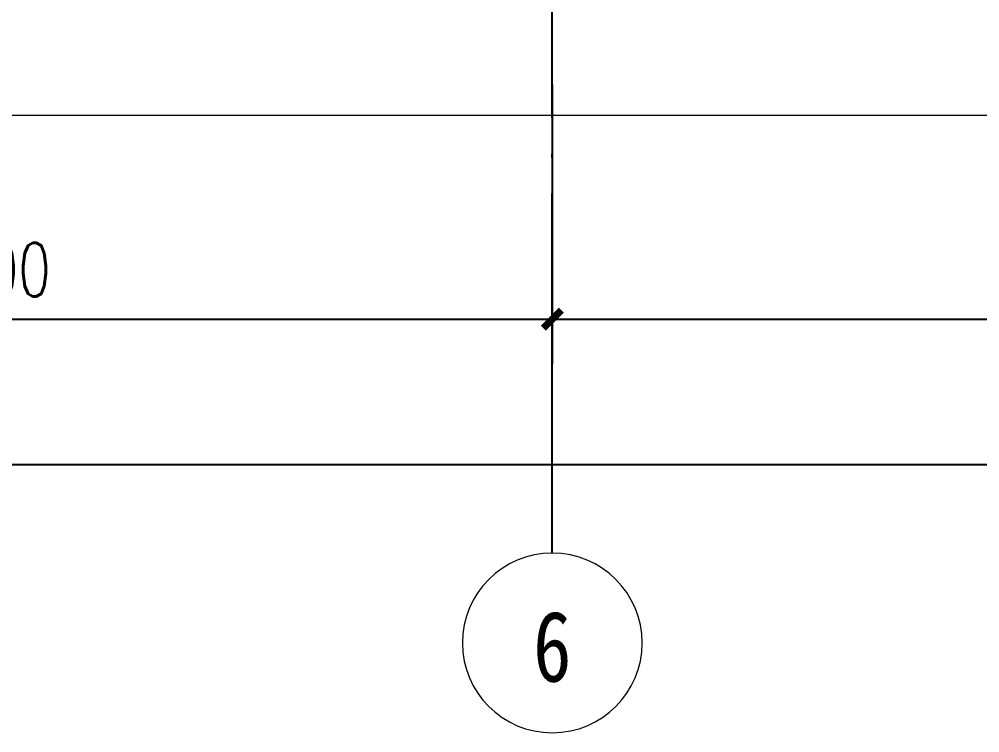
# Model space of a CAD drawing. Extents: x 3213259 to 3716512, y 332899 to 392399.
# Drawn here: x 3515817 to 3521161, y 357521 to 361490 of the extents above; entities that cross this region are included whole.
import ezdxf

# ---------------------------------------------------------------- set-up
doc = ezdxf.new("R2010")
doc.units = 0
doc.header["$LTSCALE"] = 1000
doc.header["$MEASUREMENT"] = 0
doc.linetypes.add('DOTE', pattern=[2.42, 2, -0.2, 0.02, -0.2])
doc.linetypes.add('HIDDEN', pattern=[0.375, 0.25, -0.125])
for name, color, linetype in [('AXIS', 3, 'Continuous'), ('DOTE', 1, 'DOTE'), ('sb', 6, 'Continuous')]:
    doc.layers.add(name, color=color, linetype=linetype)
doc.layers.add('JZX_ViewLine', color=30, linetype='Continuous', lineweight=0)
doc.layers.add('S-GRID-IDEN', color=7, linetype='Continuous', lineweight=18)
doc.styles.add('_TCH_DIM_T3', font='SIMPLEX.shx', dxfattribs={"width": 0.705882, "bigfont": 'GBCBIG'})
doc.styles.add('sepd_yb2', font='sepd_gbe.shx', dxfattribs={"width": 0.8, "bigfont": 'sepd_gbc.shx'})
doc.dimstyles.new('_TCH_ARCH&&100', dxfattribs={"dimtxt": 297.5, "dimasz": 100, "dimexe": 250, "dimexo": 300, "dimgap": 126.25, "dimtad": 1, "dimdec": 0, "dimzin": 0, "dimdsep": 46, "dimtxsty": '_TCH_DIM_T3', "dimblk": 'ARCHTICK', "dimcen": 0.09, "dimclrt": 7, "dimazin": 2, "dimtfac": 1, "dimtdec": 0, "dimtix": 1, "dimtmove": 2, "dimatfit": 3, "dimfxl": 1, "dimtolj": 1, "dimtzin": 0, "dimarcsym": 0})

# ---------------------------------------------------------------- blocks, each defined once
blk = doc.blocks.new('轴网 - M_轴线标头 - 圆-208176--3_200m层平面图')
at = {"layer": 'S-GRID-IDEN'}
blk.add_circle((0, 0), 5, dxfattribs=at)
blk = doc.blocks.new('_ArchTick')
at = {"color": 0, "linetype": 'ByBlock', "const_width": 0.4}
blk.add_lwpolyline([(-0.5, -0.5), (0.5, 0.5)], dxfattribs=at)
blk = doc.blocks.new('*D64')
at = {"layer": 'AXIS', "color": 0, "lineweight": -2}
for p, q in [((1896632.3, 301682.5), (1896632.3, 300595.4)), ((1943492.3, 301682.5), (1943492.3, 300595.4)), ((1896632.3, 300845.4), (1943492.3, 300845.4))]:
    blk.add_line(p, q, dxfattribs=at)
at = {"layer": 'Defpoints', "color": 0}
for p in [(1896632.3, 301982.5), (1943492.3, 301982.5), (1943492.3, 300845.4)]:
    blk.add_point(p, dxfattribs=at)
at = {"layer": 'AXIS', "color": 0, "lineweight": -2, "xscale": 100, "yscale": 100, "zscale": 100, "rotation": 180}
blk.add_blockref('_ArchTick', (1896632.3, 300845.4), dxfattribs=at)
at = {"layer": 'AXIS', "color": 0, "lineweight": -2, "xscale": 100, "yscale": 100, "zscale": 100}
blk.add_blockref('_ArchTick', (1943492.3, 300845.4), dxfattribs=at)
at = {"layer": 'AXIS', "color": 7, "insert": (1920062.3, 301120.4), "char_height": 297.5, "attachment_point": 5, "style": '_TCH_DIM_T3'}
blk.add_mtext('\\A1;46860', dxfattribs=at)
blk = doc.blocks.new('*D70')
at = {"layer": 'AXIS', "color": 0, "lineweight": -2}
for p, q in [((1924412.3, 302958), (1924412.3, 301403)), ((1930712.3, 302958), (1930712.3, 301403)), ((1924412.3, 301653), (1930712.3, 301653))]:
    blk.add_line(p, q, dxfattribs=at)
at = {"layer": 'Defpoints', "color": 0}
for p in [(1924412.3, 303258), (1930712.3, 303258), (1930712.3, 301653)]:
    blk.add_point(p, dxfattribs=at)
at = {"layer": 'AXIS', "color": 0, "lineweight": -2, "xscale": 100, "yscale": 100, "zscale": 100, "rotation": 180}
blk.add_blockref('_ArchTick', (1924412.3, 301653), dxfattribs=at)
at = {"layer": 'AXIS', "color": 0, "lineweight": -2, "xscale": 100, "yscale": 100, "zscale": 100}
blk.add_blockref('_ArchTick', (1930712.3, 301653), dxfattribs=at)
at = {"layer": 'AXIS', "color": 7, "insert": (1927562.3, 301928), "char_height": 297.5, "attachment_point": 5, "style": '_TCH_DIM_T3'}
blk.add_mtext('\\A1;6300', dxfattribs=at)
blk = doc.blocks.new('*D71')
at = {"layer": 'AXIS', "color": 0, "lineweight": -2}
for p, q in [((1930712.3, 302958), (1930712.3, 301403)), ((1936712.3, 302958), (1936712.3, 301403)), ((1930712.3, 301653), (1936712.3, 301653))]:
    blk.add_line(p, q, dxfattribs=at)
at = {"layer": 'Defpoints', "color": 0}
for p in [(1930712.3, 303258), (1936712.3, 303258), (1936712.3, 301653)]:
    blk.add_point(p, dxfattribs=at)
at = {"layer": 'AXIS', "color": 0, "lineweight": -2, "xscale": 100, "yscale": 100, "zscale": 100, "rotation": 180}
blk.add_blockref('_ArchTick', (1930712.3, 301653), dxfattribs=at)
at = {"layer": 'AXIS', "color": 0, "lineweight": -2, "xscale": 100, "yscale": 100, "zscale": 100}
blk.add_blockref('_ArchTick', (1936712.3, 301653), dxfattribs=at)
at = {"layer": 'AXIS', "color": 7, "insert": (1933712.3, 301928), "char_height": 297.5, "attachment_point": 5, "style": '_TCH_DIM_T3'}
blk.add_mtext('\\A1;6000', dxfattribs=at)
blk = doc.blocks.new('D1')
at = {"layer": 'DOTE'}
blk.add_line((1930712.3, 300352.3), (1930712.3, 329397.5), dxfattribs=at)
at = {"layer": 'JZX_ViewLine'}
blk.add_line((1944092.3, 302785.1), (1896032.3, 302785.1), dxfattribs=at)
at = {"layer": 'S-GRID-IDEN', "xscale": -99.99999999999993, "yscale": 99.99999999999993, "zscale": 99.99999999999993, "rotation": 180}
blk.add_blockref('轴网 - M_轴线标头 - 圆-208176--3_200m层平面图', (1930712.3, 299852.3), dxfattribs=at)
at = {"layer": 'S-GRID-IDEN', "lineweight": 15, "insert": (1930712.1, 299630.3), "char_height": 393.182, "width": 347.943, "attachment_point": 8, "line_spacing_factor": 0.887216, "style": 'sepd_yb2'}
blk.add_mtext('\\f黑体|b0|i0|c134|p49|;6', dxfattribs=at)
at = {"layer": 'AXIS', "color": 3}
for p1, p2, distance, picture, middle in [((1924412.3, 303258), (1930712.3, 303258), -1605, '*D70', (1927562.3, 301928)), ((1930712.3, 303258), (1936712.3, 303258), -1605, '*D71', (1933712.3, 301928)), ((1896632.3, 301982.5), (1943492.3, 301982.5), -1137.2, '*D64', (1920062.3, 301120.4))]:
    dim = blk.add_aligned_dim(p1=p1, p2=p2, distance=distance, dimstyle='_TCH_ARCH&&100', dxfattribs=at)
    dim.commit()
    dim.dimension.update_dxf_attribs({"geometry": picture, "text_midpoint": middle})

msp = doc.modelspace()

# ---------------------------------------------------------------- block references
at = {"layer": 'sb', "color": 1, "linetype": 'HIDDEN', "lineweight": 25, "ltscale": 2}
msp.add_blockref('D1', (1588070.633, 58168.405), dxfattribs=at)

doc.saveas('drawing.dxf')
